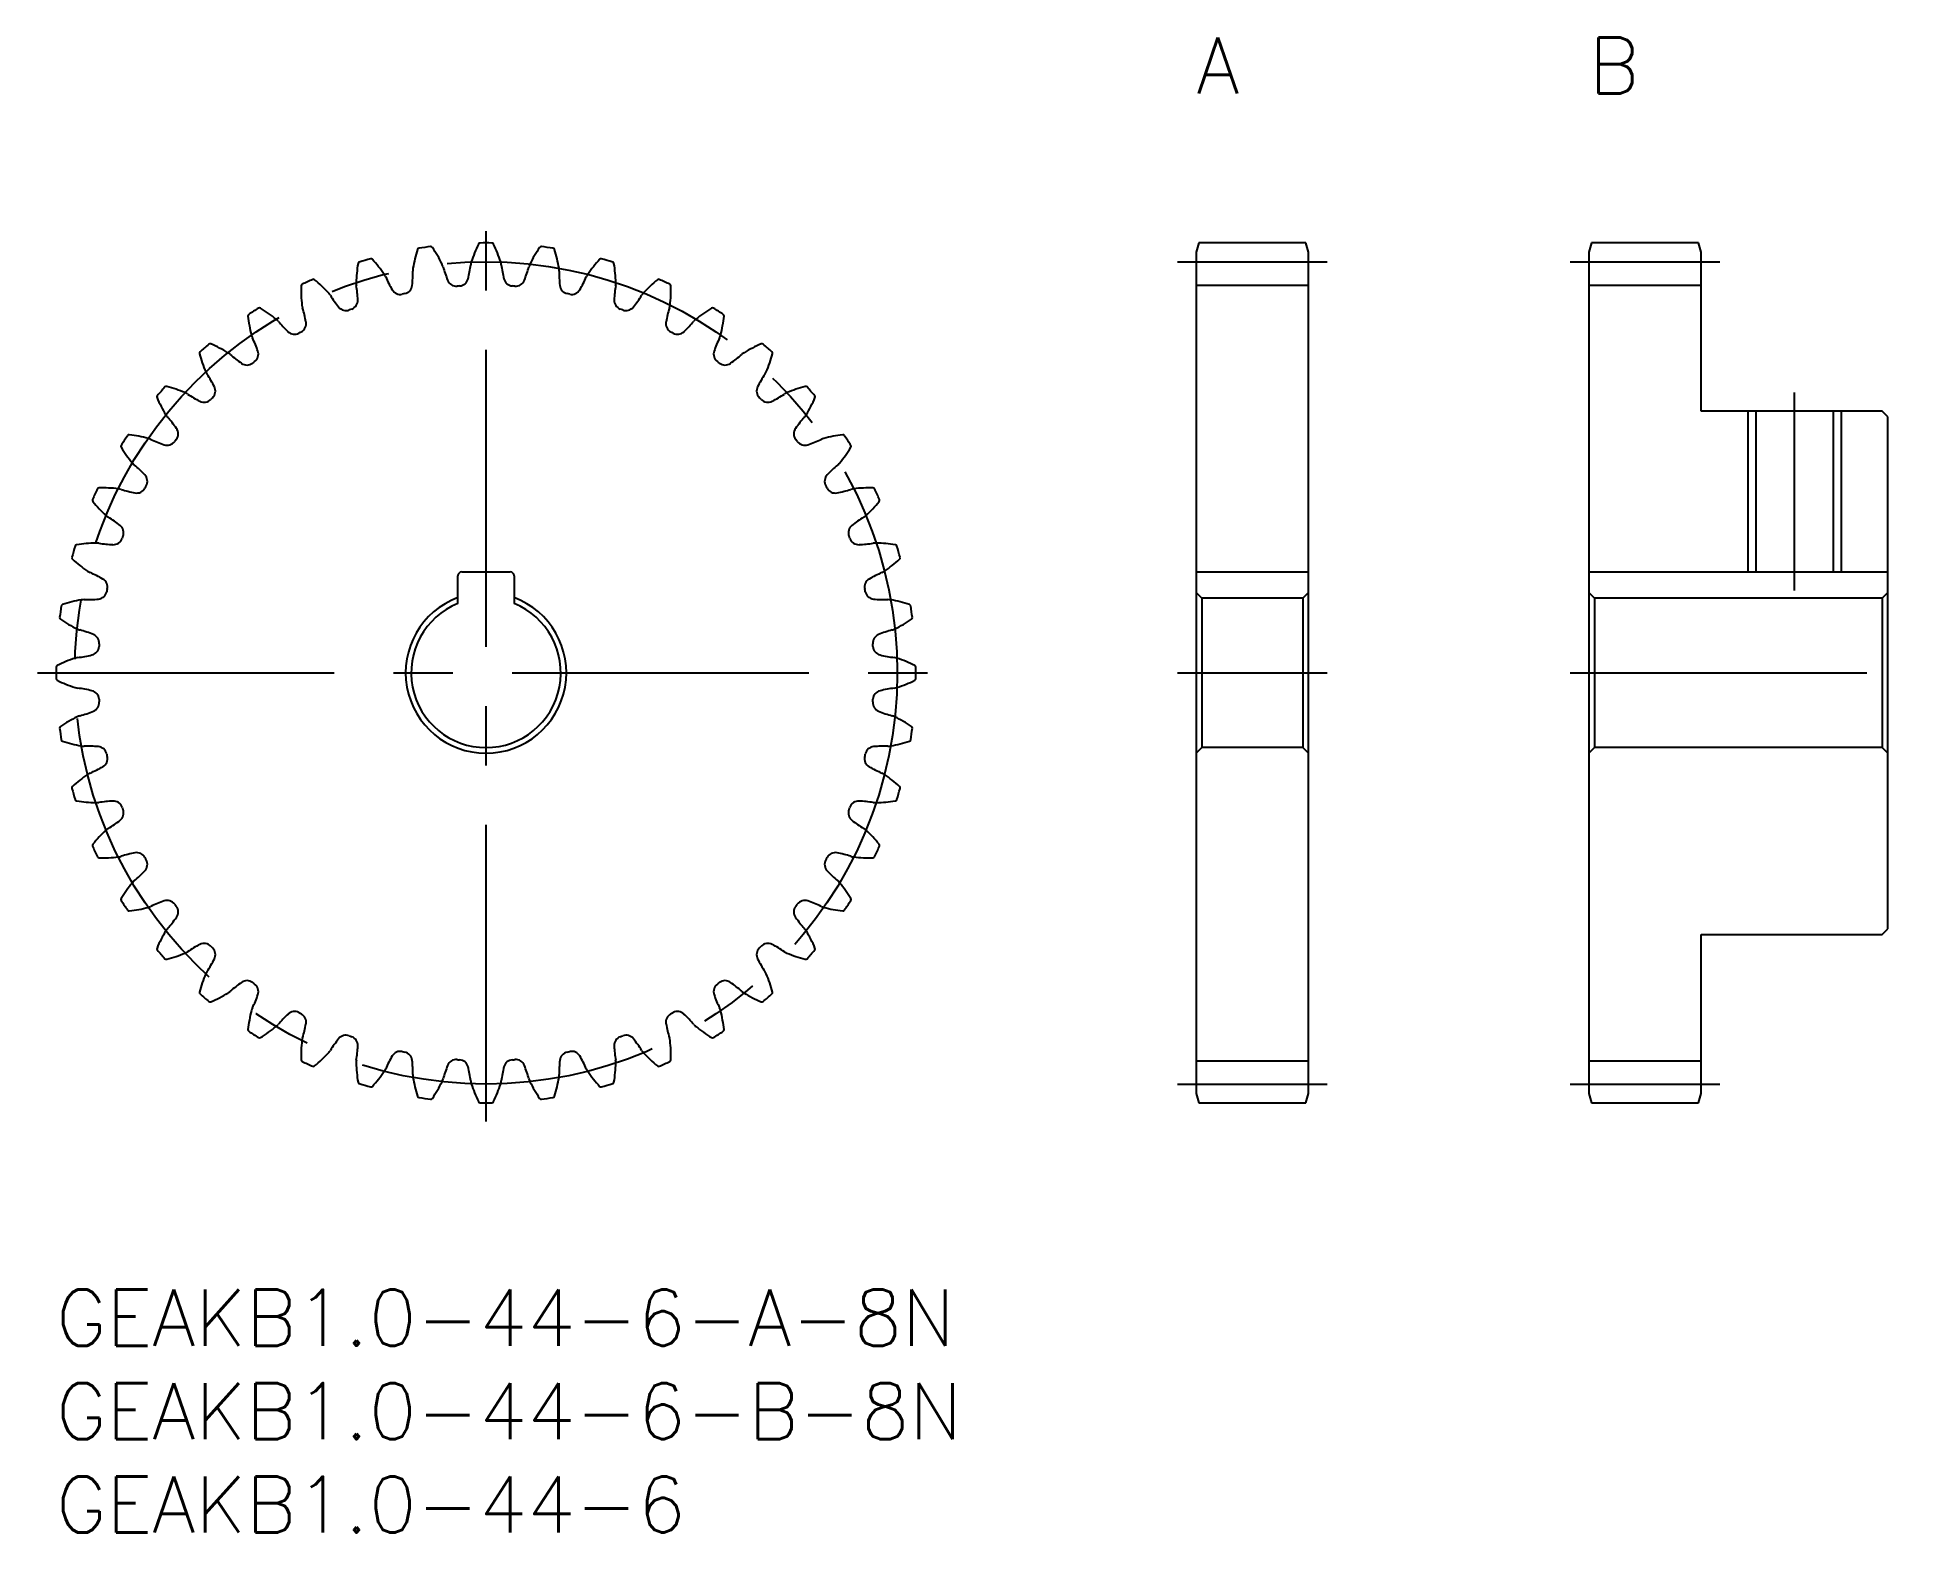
# Model space of a CAD drawing. Extents: x -1 to 99, y -13 to 67.
import ezdxf

# ---------------------------------------------------------------- set-up
doc = ezdxf.new("R2010")
doc.units = 0
doc.header["$LTSCALE"] = 0.5
doc.linetypes.add('CENTER', pattern=[50.8, 31.75, -6.35, 6.35, -6.35])
for name, color, linetype in [('MSM_CENTER', 1, 'CENTER'), ('MSM_CONTINUOUS', 7, 'CONTINUOUS'), ('MSM_NARROW', 5, 'CONTINUOUS'), ('MSM_PART_NUMBER', 7, 'CONTINUOUS')]:
    doc.layers.add(name, color=color, linetype=linetype)
doc.styles.get("Standard").update_dxf_attribs({"font": 'txt.shx', "height": 1, "bigfont": 'bigfont.shx'})

# ---------------------------------------------------------------- blocks, each defined once
blk = doc.blocks.new('*U3')
at = {"layer": 'MSM_PART_NUMBER'}
blk.add_text('GEAKB1.0-44-6-B-8N', height=3, dxfattribs=at).set_placement((0, -8))
blk = doc.blocks.new('*U4')
at = {"layer": 'MSM_PART_NUMBER'}
blk.add_text('GEAKB1.0-44-6-A-8N', height=3, dxfattribs=at).set_placement((0, -3))
blk = doc.blocks.new('*U5')
at = {"layer": 'MSM_PART_NUMBER'}
blk.add_text('A', height=3, dxfattribs=at).set_placement((61, 64))
blk = doc.blocks.new('*U6')
at = {"layer": 'MSM_PART_NUMBER'}
blk.add_text('B', height=3, dxfattribs=at).set_placement((82, 64))
blk = doc.blocks.new('*U7')
at = {"layer": 'MSM_PART_NUMBER'}
blk.add_text('GEAKB1.0-44-6', height=3, dxfattribs=at).set_placement((0, -13))

msp = doc.modelspace()

# ---------------------------------------------------------------- linework, layer by layer
at = {"layer": 'MSM_CENTER'}
for p, q in [((23, 9), (23, 57)), ((60, 55), (68, 55)), ((81, 55), (89, 55)), ((93, 37.4), (93, 48)), ((-1, 33), (47, 33)), ((60, 33), (68, 33)), ((81, 33), (99, 33)), ((60, 11), (68, 11)), ((81, 11), (89, 11))]:
    msp.add_line(p, q, dxfattribs=at)
msp.add_circle((23, 33), 22, dxfattribs=at)
at = {"layer": 'MSM_CONTINUOUS'}
for p, q in [((61.134, 56), (61, 55.5)), ((66.866, 56), (61.134, 56)), ((67, 55.5), (66.866, 56)), ((82.134, 56), (82, 55.5)), ((87.866, 56), (82.134, 56)), ((88, 55.5), (87.866, 56)), ((61, 55.5), (61, 10.5)), ((67, 10.5), (67, 55.5)), ((82, 55.5), (82, 10.5)), ((88, 47), (88, 55.5)), ((61, 53.75), (67, 53.75)), ((82, 53.75), (88, 53.75)), ((97.7, 47), (88, 47)), ((90.933, 47), (90.933, 38.4)), ((95.067, 47), (95.067, 38.4)), ((98, 46.7), (97.7, 47)), ((98, 19.3), (98, 46.7)), ((21.5, 36.708), (21.5, 38.2)), ((21.7, 38.4), (24.3, 38.4)), ((24.5, 38.2), (24.5, 36.708)), ((61, 38.4), (67, 38.4)), ((82, 38.4), (98, 38.4)), ((61.3, 37), (61, 37.3)), ((61.3, 37), (61.3, 29)), ((66.7, 37), (61.3, 37)), ((67, 37.3), (66.7, 37)), ((66.7, 37), (66.7, 29)), ((82.3, 37), (82, 37.3)), ((82.3, 37), (82.3, 29)), ((97.7, 37), (82.3, 37)), ((98, 37.3), (97.7, 37)), ((97.7, 37), (97.7, 29)), ((61.3, 29), (61, 28.7)), ((66.7, 29), (61.3, 29)), ((67, 28.7), (66.7, 29)), ((82.3, 29), (82, 28.7)), ((97.7, 29), (82.3, 29)), ((98, 28.7), (97.7, 29)), ((97.7, 19), (98, 19.3)), ((88, 10.5), (88, 19)), ((88, 19), (97.7, 19)), ((61, 12.25), (67, 12.25)), ((82, 12.25), (88, 12.25)), ((61, 10.5), (61.134, 10)), ((66.866, 10), (67, 10.5)), ((82, 10.5), (82.134, 10)), ((87.866, 10), (88, 10.5)), ((61.134, 10), (66.866, 10)), ((82.134, 10), (87.866, 10))]:
    msp.add_line(p, q, dxfattribs=at)
for centre, radius, start, end in [((23, 33), 23, 89.2256, 90.7744), ((23, 33), 23, 105.58924, 107.13803), ((16.846, 55.058), 0.1, 42.37802, 105.58924), ((11.503, 50.182), 7.333, 34.31818, 42.37802), ((26.321, 53.406), 7.333, 162.16743, 170.22727), ((19.435, 55.621), 0.1, 98.95622, 162.16743), ((23, 33), 23, 97.40742, 98.95622), ((20.048, 55.709), 0.1, 34.19621, 97.40742), ((14.065, 51.644), 7.333, 26.13636, 34.19621), ((29.191, 52.725), 7.333, 153.98561, 162.04545), ((22.69, 55.898), 0.1, 90.7744, 153.98561), ((23.31, 55.898), 0.1, 26.01439, 89.2256), ((16.809, 52.725), 7.333, 17.95455, 26.01439), ((31.935, 51.644), 7.333, 145.80379, 153.86364), ((25.952, 55.709), 0.1, 82.59258, 145.80379), ((23, 33), 23, 81.04378, 82.59258), ((26.565, 55.621), 0.1, 17.83264, 81.04378), ((19.679, 53.406), 7.333, 9.77273, 17.83257), ((34.497, 50.182), 7.333, 137.62198, 145.68182), ((29.154, 55.058), 0.1, 74.41076, 137.62198), ((23, 33), 23, 72.86197, 74.41076), ((23, 33), 23, 113.77106, 115.31985), ((13.769, 53.957), 0.1, 50.55977, 113.77106), ((9.174, 48.371), 7.333, 42.5, 50.55984), ((23.383, 53.671), 7.333, 170.34925, 178.40909), ((16.252, 54.883), 0.1, 107.13803, 170.34925), ((16.878, 53.851), 0.825, 23.58379, 34.31826), ((23.838, 56.89), 6.769, 203.58372, 210.06683), ((12.314, 54.383), 6.769, 354.47862, 0.96174), ((19.907, 54.51), 0.825, 170.2272, 180.96166), ((19.907, 54.51), 0.825, 15.40197, 26.13644), ((27.229, 56.527), 6.769, 195.4019, 201.88501), ((21.412, 54.191), 0.5, 201.88501, 274.28628), ((21.556, 54.201), 0.5, 273.89548, 346.29681), ((15.466, 55.686), 6.769, 346.29681, 352.77992), ((23, 54.732), 0.825, 162.04538, 172.77985), ((23, 54.732), 0.825, 7.22015, 17.95462), ((30.534, 55.686), 6.769, 187.22008, 193.70319), ((24.444, 54.201), 0.5, 193.70319, 266.10446), ((24.588, 54.191), 0.5, 265.7137, 338.11499), ((18.771, 56.527), 6.769, 338.11499, 344.5981), ((26.093, 54.51), 0.825, 153.86356, 164.59803), ((26.093, 54.51), 0.825, 359.03834, 9.7728), ((33.686, 54.383), 6.769, 179.03826, 185.52138), ((22.162, 56.89), 6.769, 329.93317, 336.41628), ((29.122, 53.851), 0.825, 145.68174, 156.41621), ((29.748, 54.883), 0.1, 9.65075, 72.86197), ((22.617, 53.671), 7.333, 1.59091, 9.65075), ((36.826, 48.371), 7.333, 129.44016, 137.5), ((32.231, 53.957), 0.1, 66.22894, 129.44016), ((23, 33), 23, 64.68015, 66.22894), ((20.437, 53.515), 7.333, 178.53107, 186.59091), ((13.206, 53.7), 0.1, 115.31985, 178.53107), ((13.972, 52.768), 0.825, 31.76561, 42.50008), ((20.429, 56.766), 6.769, 211.76553, 218.24865), ((16.878, 53.851), 0.825, 178.40901, 189.14348), ((9.379, 52.644), 6.769, 2.66044, 9.14356), ((18.412, 53.749), 0.5, 210.06683, 282.46814), ((23, 33), 20.75, 102.07731, 102.46814), ((18.554, 53.78), 0.5, 282.07732, 354.47863), ((23, 33), 20.75, 93.89549, 94.28633), ((23, 33), 20.75, 85.71367, 86.10451), ((27.446, 53.78), 0.5, 185.52137, 257.92269), ((23, 33), 20.75, 77.53185, 77.92269), ((27.588, 53.749), 0.5, 257.53188, 329.93317), ((36.621, 52.644), 6.769, 170.85644, 177.33956), ((29.122, 53.851), 0.825, 350.85652, 1.59099), ((25.571, 56.766), 6.769, 321.75135, 328.23447), ((32.028, 52.768), 0.825, 137.49992, 148.23439), ((32.794, 53.7), 0.1, 1.46893, 64.68015), ((25.563, 53.515), 7.333, 353.40909, 1.46893), ((10.36, 52.096), 0.1, 123.50167, 186.71288), ((17.544, 52.941), 7.333, 186.71288, 194.77273), ((23, 33), 23, 121.95288, 123.50167), ((10.881, 52.43), 0.1, 58.74166, 121.95288), ((7.127, 46.247), 7.333, 50.68182, 58.74166), ((13.972, 52.768), 0.825, 186.59083, 197.3253), ((6.722, 50.506), 6.769, 10.84226, 17.32538), ((15.506, 52.885), 0.5, 218.24865, 290.64996), ((23, 33), 20.75, 110.25913, 110.64996), ((15.642, 52.935), 0.5, 290.25912, 2.66044), ((30.358, 52.935), 0.5, 177.33956, 249.74087), ((23, 33), 20.75, 69.35004, 69.74087), ((30.494, 52.885), 0.5, 249.35006, 321.75135), ((39.278, 50.506), 6.769, 162.67462, 169.15774), ((32.028, 52.768), 0.825, 342.6747, 353.40917), ((38.873, 46.247), 7.333, 121.25834, 129.31818), ((35.119, 52.43), 0.1, 58.04732, 121.25834), ((23, 33), 23, 56.49833, 58.04713), ((28.456, 52.941), 7.333, 345.22727, 353.28712), ((35.64, 52.096), 0.1, 353.28712, 56.49833), ((11.251, 51.282), 0.825, 194.77265, 205.50712), ((11.251, 51.282), 0.825, 39.94743, 50.6819), ((17.073, 56.158), 6.769, 219.94735, 226.43047), ((12.752, 51.616), 0.5, 226.43047, 298.83178), ((23, 33), 20.75, 118.44095, 118.83178), ((12.88, 51.685), 0.5, 298.44096, 10.84226), ((33.12, 51.685), 0.5, 169.15774, 241.55905), ((23, 33), 20.75, 61.16822, 61.55905), ((33.248, 51.616), 0.5, 241.16824, 313.56953), ((28.927, 56.158), 6.769, 313.56953, 320.05265), ((34.749, 51.282), 0.825, 129.3181, 140.05257), ((34.749, 51.282), 0.825, 334.49288, 345.22735), ((7.771, 50.102), 0.1, 131.68349, 194.8947), ((14.761, 51.962), 7.333, 194.8947, 202.95455), ((23, 33), 23, 130.13469, 131.68349), ((8.239, 50.508), 0.1, 66.92355, 130.13469), ((5.404, 43.853), 7.333, 58.86364, 66.92348), ((8.769, 49.424), 0.825, 48.12924, 58.86371), ((13.838, 55.079), 6.769, 228.12917, 234.61229), ((4.397, 48.011), 6.769, 19.02408, 25.50719), ((10.323, 50.055), 0.5, 306.62278, 19.02408), ((35.677, 50.055), 0.5, 160.97592, 233.37724), ((41.603, 48.011), 6.769, 154.49281, 160.97592), ((32.162, 55.079), 6.769, 305.38771, 311.87083), ((37.231, 49.424), 0.825, 121.13629, 131.87076), ((40.596, 43.853), 7.333, 113.07652, 121.13636), ((37.761, 50.508), 0.1, 49.8655, 113.07652), ((23, 33), 23, 48.31651, 49.86531), ((31.239, 51.962), 7.333, 337.04545, 345.1053), ((38.229, 50.102), 0.1, 345.1053, 48.31651), ((8.769, 49.424), 0.825, 202.95447, 213.68894), ((10.207, 49.968), 0.5, 234.61228, 307.0136), ((23, 33), 20.75, 126.62276, 127.0136), ((23, 33), 20.75, 52.9864, 53.37724), ((35.793, 49.968), 0.5, 232.98643, 305.38772), ((37.231, 49.424), 0.825, 326.31106, 337.04553), ((23, 33), 23, 138.31651, 139.86531), ((5.898, 48.229), 0.1, 75.1053, 138.31651), ((4.038, 41.239), 7.333, 67.04545, 75.1053), ((2.45, 45.211), 6.769, 27.2059, 33.68901), ((8.025, 48.077), 0.5, 314.80459, 27.2059), ((37.975, 48.077), 0.5, 152.7941, 225.19542), ((43.55, 45.211), 6.769, 146.31099, 152.7941), ((41.962, 41.239), 7.333, 104.8947, 112.95455), ((40.102, 48.229), 0.1, 41.68349, 104.8947), ((23, 33), 23, 40.13469, 41.68349), ((5.492, 47.761), 0.1, 139.86531, 203.07652), ((12.147, 50.596), 7.333, 203.07652, 211.13636), ((6.576, 47.231), 0.825, 56.31106, 67.04553), ((10.789, 53.55), 6.769, 236.31099, 242.7941), ((7.923, 47.975), 0.5, 242.7941, 315.19546), ((23, 33), 20.75, 134.80458, 135.19542), ((23, 33), 20.75, 44.80458, 45.19542), ((38.077, 47.975), 0.5, 224.80461, 297.2059), ((35.211, 53.55), 6.769, 297.2059, 303.68901), ((39.424, 47.231), 0.825, 112.95447, 123.68894), ((33.853, 50.596), 7.333, 328.86364, 336.92348), ((40.508, 47.761), 0.1, 336.92348, 40.13469), ((6.576, 47.231), 0.825, 211.13629, 221.87076), ((0.921, 42.162), 6.769, 35.38771, 41.87083), ((6.032, 45.793), 0.5, 322.98641, 35.38772), ((39.968, 45.793), 0.5, 144.61228, 217.0136), ((45.079, 42.162), 6.769, 138.12917, 144.61229), ((39.424, 47.231), 0.825, 318.12924, 328.86371), ((3.57, 45.119), 0.1, 148.04712, 211.25834), ((9.753, 48.873), 7.333, 211.25834, 219.31818), ((23, 33), 23, 146.49833, 148.04712), ((3.904, 45.64), 0.1, 83.28705, 146.49833), ((3.059, 38.456), 7.333, 75.22727, 83.28711), ((4.718, 44.749), 0.825, 64.49288, 75.22735), ((7.989, 51.603), 6.769, 244.49281, 250.97592), ((5.945, 45.677), 0.5, 250.97592, 323.37724), ((23, 33), 20.75, 142.9864, 143.37724), ((23, 33), 20.75, 36.62276, 37.0136), ((40.055, 45.677), 0.5, 216.62279, 289.02408), ((38.011, 51.603), 6.769, 289.02408, 295.50719), ((41.282, 44.749), 0.825, 104.77265, 115.50712), ((42.941, 38.456), 7.333, 96.71288, 104.77273), ((36.247, 48.873), 7.333, 320.68182, 328.74166), ((42.096, 45.64), 0.1, 33.50167, 96.71288), ((23, 33), 23, 31.95288, 33.50167), ((42.43, 45.119), 0.1, 328.74166, 31.95288), ((4.718, 44.749), 0.825, 219.3181, 230.05257), ((-0.158, 38.927), 6.769, 43.56953, 50.05265), ((46.158, 38.927), 6.769, 129.94735, 136.43047), ((41.282, 44.749), 0.825, 309.94743, 320.6819), ((4.384, 43.248), 0.5, 331.16823, 43.56953), ((23, 33), 20.75, 151.16822, 151.55905), ((41.616, 43.248), 0.5, 136.43047, 208.83178), ((23, 33), 20.75, 28.44095, 28.83178), ((2.043, 42.231), 0.1, 156.22894, 219.44016), ((23, 33), 23, 154.68015, 156.22894), ((7.629, 46.826), 7.333, 219.44016, 227.5), ((2.3, 42.794), 0.1, 91.469, 154.68015), ((2.485, 35.563), 7.333, 83.40909, 91.46893), ((3.232, 42.028), 0.825, 72.6747, 83.40917), ((5.494, 49.278), 6.769, 252.67462, 259.15774), ((4.315, 43.12), 0.5, 259.15774, 331.55905), ((41.685, 43.12), 0.5, 208.44097, 280.84226), ((40.506, 49.278), 6.769, 280.84226, 287.32538), ((42.768, 42.028), 0.825, 96.59083, 107.3253), ((43.515, 35.563), 7.333, 88.53107, 96.59091), ((38.371, 46.826), 7.333, 312.5, 320.55984), ((43.7, 42.794), 0.1, 25.31985, 88.53107), ((23, 33), 23, 23.77106, 25.31985), ((43.957, 42.231), 0.1, 320.55984, 23.77106), ((3.232, 42.028), 0.825, 227.49992, 238.23439), ((-0.766, 35.571), 6.769, 51.75135, 58.23447), ((46.766, 35.571), 6.769, 121.76553, 128.24865), ((42.768, 42.028), 0.825, 301.76561, 312.50008), ((3.065, 40.358), 0.5, 267.33956, 339.74087), ((3.115, 40.494), 0.5, 339.35005, 51.75135), ((23, 33), 20.75, 159.35004, 159.74087), ((42.885, 40.494), 0.5, 128.24865, 200.64996), ((23, 33), 20.75, 20.25913, 20.64996), ((42.935, 40.358), 0.5, 200.25915, 272.66044), ((0.942, 39.154), 0.1, 164.41076, 227.62198), ((23, 33), 23, 162.86197, 164.41076), ((5.818, 44.497), 7.333, 227.62198, 235.68182), ((1.117, 39.748), 0.1, 99.65075, 162.86197), ((2.329, 32.617), 7.333, 91.59091, 99.65075), ((2.149, 39.122), 0.825, 80.85652, 91.59099), ((3.356, 46.621), 6.769, 260.85644, 267.33956), ((42.644, 46.621), 6.769, 272.66044, 279.14356), ((43.851, 39.122), 0.825, 88.40901, 99.14348), ((43.671, 32.617), 7.333, 80.34925, 88.40909), ((40.182, 44.497), 7.333, 304.31818, 312.37802), ((44.883, 39.748), 0.1, 17.13803, 80.34925), ((23, 33), 23, 15.58924, 17.13803), ((45.058, 39.154), 0.1, 312.37802, 15.58924), ((2.149, 39.122), 0.825, 235.68174, 246.41621), ((-0.89, 32.162), 6.769, 59.93317, 66.41628), ((2.251, 37.588), 0.5, 347.53187, 59.93317), ((21.7, 38.2), 0.2, 90, 180), ((24.3, 38.2), 0.2, 0, 90), ((43.749, 37.588), 0.5, 120.06683, 192.46814), ((46.89, 32.162), 6.769, 113.58372, 120.06683), ((43.851, 39.122), 0.825, 293.58379, 304.31826), ((2.22, 37.446), 0.5, 275.52137, 347.92269), ((23, 33), 20.75, 167.53185, 167.92269), ((23, 33), 4.3, 110.41621, 69.58379), ((23, 33), 20.75, 12.07731, 12.46814), ((43.78, 37.446), 0.5, 192.07733, 264.47863), ((23, 33), 23, 171.04378, 172.59258), ((0.379, 36.565), 0.1, 107.83257, 171.04378), ((2.594, 29.679), 7.333, 99.77273, 107.83257), ((1.49, 36.093), 0.825, 89.03834, 99.7728), ((1.617, 43.686), 6.769, 269.03826, 275.52138), ((23, 33), 4, 112.02431, 67.97569), ((44.383, 43.686), 6.769, 264.47862, 270.96174), ((44.51, 36.093), 0.825, 80.2272, 90.96166), ((43.406, 29.679), 7.333, 72.16743, 80.22727), ((45.621, 36.565), 0.1, 8.95622, 72.16743), ((23, 33), 23, 7.40742, 8.95622), ((0.291, 35.952), 0.1, 172.59258, 235.80379), ((4.356, 41.935), 7.333, 235.80379, 243.86364), ((1.49, 36.093), 0.825, 243.86356, 254.59803), ((-0.527, 28.771), 6.769, 68.11499, 74.5981), ((1.809, 34.588), 0.5, 355.71369, 68.11499), ((44.191, 34.588), 0.5, 111.88501, 184.28628), ((46.527, 28.771), 6.769, 105.4019, 111.88501), ((44.51, 36.093), 0.825, 285.40197, 296.13644), ((41.644, 41.935), 7.333, 296.13636, 304.19621), ((45.709, 35.952), 0.1, 304.19621, 7.40742), ((1.799, 34.444), 0.5, 283.70319, 356.10451), ((23, 33), 20.75, 175.71367, 176.10451), ((23, 33), 20.75, 3.89549, 4.28633), ((44.201, 34.444), 0.5, 183.89551, 256.29681), ((23, 33), 23, 179.2256, 180.7744), ((0.102, 33.31), 0.1, 116.01439, 179.2256), ((3.275, 26.809), 7.333, 107.95454, 116.01439), ((1.268, 33), 0.825, 97.22015, 107.95462), ((0.314, 40.534), 6.769, 277.22008, 283.70319), ((45.686, 40.534), 6.769, 256.29681, 262.77992), ((44.732, 33), 0.825, 72.04538, 82.77985), ((42.725, 26.809), 7.333, 63.98561, 72.04545), ((45.898, 33.31), 0.1, 0.7744, 63.98561), ((23, 33), 23, 359.2256, 0.7744), ((0.102, 32.69), 0.1, 180.7744, 243.98561), ((3.275, 39.191), 7.333, 243.98561, 252.04546), ((1.268, 33), 0.825, 252.04538, 262.77985), ((0.314, 25.466), 6.769, 76.29681, 82.77992), ((1.799, 31.556), 0.5, 3.89551, 76.29681), ((44.201, 31.556), 0.5, 103.70319, 176.10446), ((45.686, 25.466), 6.769, 97.22008, 103.70319), ((44.732, 33), 0.825, 277.22015, 287.95462), ((42.725, 39.191), 7.333, 287.95454, 296.01439), ((45.898, 32.69), 0.1, 296.01439, 359.2256), ((1.809, 31.412), 0.5, 291.88501, 4.28633), ((23, 33), 20.75, 183.89549, 184.28633), ((44.191, 31.412), 0.5, 175.7137, 248.11499), ((23, 33), 20.75, 355.71367, 356.10451), ((0.291, 30.048), 0.1, 124.19621, 187.40742), ((23, 33), 23, 187.40742, 188.95622), ((4.356, 24.065), 7.333, 116.13636, 124.19621), ((1.49, 29.907), 0.825, 105.40197, 116.13644), ((-0.527, 37.229), 6.769, 285.4019, 291.88501), ((46.527, 37.229), 6.769, 248.11499, 254.5981), ((44.51, 29.907), 0.825, 63.86356, 74.59803), ((41.644, 24.065), 7.333, 55.80379, 63.86364), ((23, 33), 23, 351.04378, 352.59258), ((45.709, 30.048), 0.1, 352.59258, 55.80379), ((0.379, 29.435), 0.1, 188.95622, 252.16743), ((2.594, 36.321), 7.333, 252.16743, 260.22727), ((1.49, 29.907), 0.825, 260.2272, 270.96166), ((1.617, 22.314), 6.769, 84.47862, 90.96174), ((2.22, 28.554), 0.5, 12.07732, 84.47863), ((43.78, 28.554), 0.5, 95.52137, 167.92264), ((44.383, 22.314), 6.769, 89.03826, 95.52138), ((44.51, 29.907), 0.825, 269.03834, 279.7728), ((43.406, 36.321), 7.333, 279.77273, 287.83257), ((45.621, 29.435), 0.1, 287.83257, 351.04378), ((2.251, 28.412), 0.5, 300.06683, 12.4681), ((23, 33), 20.75, 192.07731, 192.46815), ((43.749, 28.412), 0.5, 167.53188, 239.93317), ((23, 33), 20.75, 347.53185, 347.92269), ((5.818, 21.503), 7.333, 124.31818, 132.37802), ((2.149, 26.878), 0.825, 113.58379, 124.31826), ((-0.89, 33.838), 6.769, 293.58372, 300.06683), ((46.89, 33.838), 6.769, 239.93317, 246.41628), ((43.851, 26.878), 0.825, 55.68174, 66.41621), ((40.182, 21.503), 7.333, 47.62198, 55.68182), ((0.942, 26.846), 0.1, 132.37802, 195.58924), ((23, 33), 23, 195.58924, 197.13803), ((1.117, 26.252), 0.1, 197.13803, 260.34925), ((2.329, 33.383), 7.333, 260.34925, 268.40909), ((2.149, 26.878), 0.825, 268.40901, 279.14348), ((3.356, 19.379), 6.769, 92.66044, 99.14356), ((3.065, 25.642), 0.5, 20.25914, 92.66044), ((42.935, 25.642), 0.5, 87.33956, 159.74087), ((42.644, 19.379), 6.769, 80.85644, 87.33956), ((43.851, 26.878), 0.825, 260.85652, 271.59099), ((43.671, 33.383), 7.333, 271.59091, 279.65075), ((44.883, 26.252), 0.1, 279.65075, 342.86197), ((23, 33), 23, 342.86197, 344.41076), ((45.058, 26.846), 0.1, 344.41076, 47.62198), ((-0.766, 30.429), 6.769, 301.76553, 308.24865), ((3.115, 25.506), 0.5, 308.24865, 20.64996), ((23, 33), 20.75, 200.25913, 200.64996), ((42.885, 25.506), 0.5, 159.35006, 231.75135), ((23, 33), 20.75, 339.35004, 339.74087), ((46.766, 30.429), 6.769, 231.75135, 238.23447), ((7.629, 19.174), 7.333, 132.5, 140.55984), ((3.232, 23.972), 0.825, 121.76561, 132.50008), ((42.768, 23.972), 0.825, 47.49992, 58.23439), ((38.371, 19.174), 7.333, 39.44016, 47.5), ((2.043, 23.769), 0.1, 140.55984, 203.77106), ((23, 33), 23, 203.77106, 205.31985), ((2.3, 23.206), 0.1, 205.31985, 268.53107), ((2.485, 30.437), 7.333, 268.53107, 276.59091), ((3.232, 23.972), 0.825, 276.59083, 287.3253), ((5.494, 16.722), 6.769, 100.84226, 107.32538), ((4.315, 22.88), 0.5, 28.44096, 100.84226), ((23, 33), 20.75, 208.44095, 208.83178), ((23, 33), 20.75, 331.16822, 331.55905), ((41.685, 22.88), 0.5, 79.15774, 151.55905), ((40.506, 16.722), 6.769, 72.67462, 79.15774), ((42.768, 23.972), 0.825, 252.6747, 263.40917), ((43.515, 30.437), 7.333, 263.40909, 271.46893), ((43.7, 23.206), 0.1, 271.46893, 334.68015), ((23, 33), 23, 334.68015, 336.22894), ((43.957, 23.769), 0.1, 336.22894, 39.44016), ((-0.158, 27.073), 6.769, 309.94735, 316.43047), ((4.384, 22.752), 0.5, 316.43047, 28.83173), ((41.616, 22.752), 0.5, 151.16824, 223.56953), ((46.158, 27.073), 6.769, 223.56953, 230.05265), ((9.753, 17.127), 7.333, 140.68182, 148.74166), ((4.718, 21.251), 0.825, 129.94743, 140.6819), ((41.282, 21.251), 0.825, 39.3181, 50.05257), ((36.247, 17.127), 7.333, 31.25834, 39.31818), ((3.57, 20.881), 0.1, 148.74166, 211.95288), ((23, 33), 23, 211.95288, 213.50167), ((3.904, 20.36), 0.1, 213.50148, 276.71288), ((3.059, 27.544), 7.333, 276.71288, 284.77273), ((4.718, 21.251), 0.825, 284.77265, 295.50712), ((7.989, 14.397), 6.769, 109.02408, 115.50719), ((5.945, 20.323), 0.5, 36.62278, 109.02408), ((23, 33), 20.75, 216.62276, 217.0136), ((6.032, 20.207), 0.5, 324.61228, 37.0136), ((39.968, 20.207), 0.5, 142.98642, 215.38772), ((23, 33), 20.75, 322.9864, 323.37724), ((40.055, 20.323), 0.5, 70.97592, 143.37724), ((38.011, 14.397), 6.769, 64.49281, 70.97592), ((41.282, 21.251), 0.825, 244.49288, 255.22735), ((42.941, 27.544), 7.333, 255.22727, 263.28712), ((42.096, 20.36), 0.1, 263.28712, 326.49833), ((23, 33), 23, 326.49833, 328.04712), ((42.43, 20.881), 0.1, 328.04712, 31.25834), ((12.147, 15.404), 7.333, 148.86364, 156.92348), ((6.576, 18.769), 0.825, 138.12924, 148.86371), ((0.921, 23.838), 6.769, 318.12917, 324.61229), ((45.079, 23.838), 6.769, 215.38771, 221.87083), ((39.424, 18.769), 0.825, 31.13629, 41.87076), ((33.853, 15.404), 7.333, 23.07652, 31.13636), ((5.492, 18.239), 0.1, 156.92355, 220.13469), ((23, 33), 23, 220.13469, 221.68349), ((4.038, 24.761), 7.333, 284.8947, 292.95455), ((6.576, 18.769), 0.825, 292.95447, 303.68894), ((10.789, 12.45), 6.769, 117.2059, 123.68901), ((7.923, 18.025), 0.5, 44.8046, 117.2059), ((23, 33), 20.75, 224.80458, 225.19542), ((8.025, 17.923), 0.5, 332.7941, 45.19542), ((37.975, 17.923), 0.5, 134.8046, 207.2059), ((23, 33), 20.75, 314.80458, 315.19542), ((38.077, 18.025), 0.5, 62.7941, 135.19542), ((35.211, 12.45), 6.769, 56.31099, 62.7941), ((39.424, 18.769), 0.825, 236.31106, 247.04553), ((41.962, 24.761), 7.333, 247.04545, 255.1053), ((23, 33), 23, 318.31651, 319.86531), ((40.508, 18.239), 0.1, 319.86531, 23.07652), ((5.898, 17.771), 0.1, 221.68349, 284.8947), ((8.769, 16.576), 0.825, 146.31106, 157.04553), ((2.45, 20.789), 6.769, 326.31099, 332.7941), ((43.55, 20.789), 6.769, 207.2059, 213.68901), ((37.231, 16.576), 0.825, 22.95447, 33.68894), ((40.102, 17.771), 0.1, 255.10537, 318.31651), ((14.761, 14.038), 7.333, 157.04545, 165.1053), ((13.838, 10.921), 6.769, 125.38771, 131.87083), ((10.207, 16.032), 0.5, 52.98642, 125.38772), ((23, 33), 20.75, 232.9864, 233.37724), ((10.323, 15.945), 0.5, 340.97592, 53.37724), ((35.677, 15.945), 0.5, 126.62279, 199.02408), ((23, 33), 20.75, 306.62276, 307.0136), ((35.793, 16.032), 0.5, 54.61228, 127.0136), ((32.162, 10.921), 6.769, 48.12917, 54.61229), ((31.239, 14.038), 7.333, 14.8947, 22.95455), ((7.771, 15.898), 0.1, 165.1053, 228.31651), ((23, 33), 23, 228.31651, 229.86531), ((8.239, 15.492), 0.1, 229.86531, 293.07652), ((5.404, 22.147), 7.333, 293.07652, 301.13636), ((8.769, 16.576), 0.825, 301.13629, 311.87076), ((11.251, 14.718), 0.825, 154.49288, 165.22735), ((4.397, 17.989), 6.769, 334.49281, 340.97592), ((41.603, 17.989), 6.769, 199.02408, 205.50719), ((34.749, 14.718), 0.825, 14.77265, 25.50712), ((37.231, 16.576), 0.825, 228.12924, 238.86371), ((40.596, 22.147), 7.333, 238.86364, 246.92348), ((37.761, 15.492), 0.1, 246.92348, 310.13469), ((23, 33), 23, 310.13469, 311.68349), ((38.229, 15.898), 0.1, 311.68349, 14.8947), ((17.544, 13.059), 7.333, 165.22727, 173.28712), ((7.127, 19.753), 7.333, 301.25834, 309.31818), ((11.251, 14.718), 0.825, 309.3181, 320.05257), ((17.073, 9.842), 6.769, 133.56953, 140.05265), ((12.752, 14.384), 0.5, 61.16824, 133.56953), ((23, 33), 20.75, 241.16822, 241.55905), ((12.88, 14.315), 0.5, 349.15774, 61.55905), ((6.722, 15.494), 6.769, 342.67462, 349.15774), ((33.12, 14.315), 0.5, 118.44097, 190.84226), ((39.278, 15.494), 6.769, 190.84226, 197.32538), ((23, 33), 20.75, 298.44095, 298.83178), ((33.248, 14.384), 0.5, 46.43047, 118.83178), ((28.927, 9.842), 6.769, 39.94735, 46.43047), ((34.749, 14.718), 0.825, 219.94743, 230.6819), ((38.873, 19.753), 7.333, 230.68182, 238.74166), ((28.456, 13.059), 7.333, 6.71288, 14.77273), ((10.36, 13.904), 0.1, 173.28712, 236.49833), ((23, 33), 23, 236.49833, 238.04712), ((10.881, 13.57), 0.1, 238.04712, 301.25834), ((20.437, 12.485), 7.333, 173.40909, 181.46893), ((13.972, 13.232), 0.825, 162.6747, 173.40917), ((20.429, 9.234), 6.769, 141.75135, 148.23447), ((15.506, 13.115), 0.5, 69.35006, 141.75135), ((23, 33), 20.75, 249.35004, 249.74087), ((15.642, 13.065), 0.5, 357.33956, 69.74087), ((9.379, 13.356), 6.769, 350.85644, 357.33956), ((30.358, 13.065), 0.5, 110.25915, 182.66044), ((36.621, 13.356), 6.769, 182.66044, 189.14356), ((23, 33), 20.75, 290.25913, 290.64996), ((30.494, 13.115), 0.5, 38.24865, 110.64996), ((25.571, 9.234), 6.769, 31.76553, 38.24865), ((32.028, 13.232), 0.825, 6.59083, 17.3253), ((25.563, 12.485), 7.333, 358.53107, 6.59091), ((35.119, 13.57), 0.1, 238.74166, 301.95288), ((23, 33), 23, 301.95288, 303.50167), ((35.64, 13.904), 0.1, 303.50167, 6.71288), ((13.206, 12.3), 0.1, 181.469, 244.68015), ((23, 33), 23, 244.68015, 246.22894), ((9.174, 17.629), 7.333, 309.44016, 317.5), ((13.972, 13.232), 0.825, 317.49992, 328.23439), ((16.878, 12.149), 0.825, 170.85652, 181.59099), ((23.383, 12.329), 7.333, 181.59091, 189.65075), ((23.838, 9.11), 6.769, 149.93317, 156.41628), ((18.412, 12.251), 0.5, 77.53188, 149.93317), ((23, 33), 20.75, 257.53185, 257.92269), ((18.554, 12.22), 0.5, 5.52137, 77.92269), ((12.314, 11.617), 6.769, 359.03826, 5.52138), ((21.412, 11.809), 0.5, 85.71369, 158.11499), ((23, 33), 20.75, 265.71367, 266.10451), ((21.556, 11.799), 0.5, 13.70319, 86.10446), ((24.444, 11.799), 0.5, 93.89551, 166.29681), ((23, 33), 20.75, 273.89549, 274.28633), ((24.588, 11.809), 0.5, 21.88501, 94.28628), ((33.686, 11.617), 6.769, 174.47862, 180.96174), ((27.446, 12.22), 0.5, 102.07733, 174.47863), ((23, 33), 20.75, 282.07731, 282.46814), ((27.588, 12.251), 0.5, 30.06683, 102.46814), ((22.162, 9.11), 6.769, 23.58372, 30.06683), ((22.617, 12.329), 7.333, 350.34925, 358.40909), ((29.122, 12.149), 0.825, 358.40901, 9.14348), ((32.028, 13.232), 0.825, 211.76561, 222.50008), ((36.826, 17.629), 7.333, 222.5, 230.55984), ((23, 33), 23, 293.77106, 295.31985), ((32.794, 12.3), 0.1, 295.31985, 358.53107), ((13.769, 12.043), 0.1, 246.22894, 309.44016), ((16.252, 11.117), 0.1, 189.65075, 252.86197), ((23, 33), 23, 252.86197, 254.41076), ((11.503, 15.818), 7.333, 317.62198, 325.68182), ((16.878, 12.149), 0.825, 325.68174, 336.41621), ((19.907, 11.49), 0.825, 179.03834, 189.7728), ((26.321, 12.594), 7.333, 189.77273, 197.83257), ((14.065, 14.356), 7.333, 325.80379, 333.86364), ((19.907, 11.49), 0.825, 333.86356, 344.59803), ((27.229, 9.473), 6.769, 158.11499, 164.5981), ((15.466, 10.314), 6.769, 7.22008, 13.70319), ((23, 11.268), 0.825, 187.22015, 197.95462), ((29.191, 13.275), 7.333, 197.95454, 206.01439), ((16.809, 13.275), 7.333, 333.98561, 342.04545), ((23, 11.268), 0.825, 342.04538, 352.77985), ((30.534, 10.314), 6.769, 166.29681, 172.77992), ((18.771, 9.473), 6.769, 15.4019, 21.88501), ((26.093, 11.49), 0.825, 195.40197, 206.13644), ((31.935, 14.356), 7.333, 206.13636, 214.19621), ((19.679, 12.594), 7.333, 342.16743, 350.22727), ((26.093, 11.49), 0.825, 350.2272, 0.96166), ((29.122, 12.149), 0.825, 203.58379, 214.31826), ((34.497, 15.818), 7.333, 214.31818, 222.37802), ((23, 33), 23, 285.58924, 287.13803), ((29.748, 11.117), 0.1, 287.13803, 350.34925), ((32.231, 12.043), 0.1, 230.55984, 293.77106), ((16.846, 10.942), 0.1, 254.41076, 317.62198), ((19.435, 10.379), 0.1, 197.83257, 261.04378), ((23, 33), 23, 261.04378, 262.59258), ((20.048, 10.291), 0.1, 262.59258, 325.80379), ((22.69, 10.102), 0.1, 206.01439, 269.2256), ((23, 33), 23, 269.2256, 270.7744), ((23.31, 10.102), 0.1, 270.7744, 333.98561), ((25.952, 10.291), 0.1, 214.19621, 277.40742), ((23, 33), 23, 277.40742, 278.95622), ((26.565, 10.379), 0.1, 278.95622, 342.16743), ((29.154, 10.942), 0.1, 222.37802, 285.58924)]:
    msp.add_arc(centre, radius, start, end, dxfattribs=at)
at = {"layer": 'MSM_NARROW'}
for p, q in [((90.5, 47), (90.5, 38.4)), ((95.5, 47), (95.5, 38.4))]:
    msp.add_line(p, q, dxfattribs=at)

# ---------------------------------------------------------------- block references
at = {"layer": 'MSM_CONTINUOUS'}
for name in ['*U5', '*U6', '*U4', '*U3', '*U7']:
    msp.add_blockref(name, (0, 0), dxfattribs=at)

doc.saveas('drawing.dxf')
